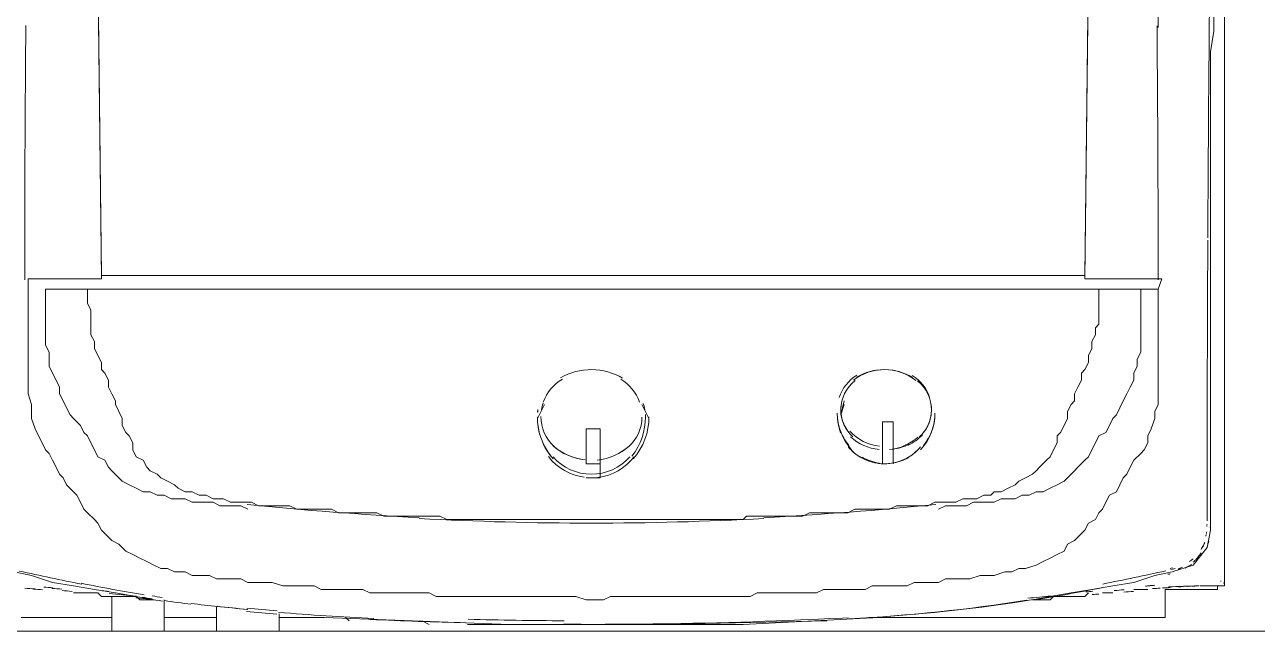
# Model space of a CAD drawing. Header units: metres. Extents: x 349703 to 349913, y 9282546 to 9282694.
# Drawn here: x 349720.435 to 349721.081, y 9282665.063 to 9282665.381 of the extents above; entities that cross this region are included whole.
import ezdxf

# ---------------------------------------------------------------- set-up
doc = ezdxf.new("R2010")
doc.units = ezdxf.units.M
doc.header["$LTSCALE"] = 0.25
doc.layers.add('ARQ-FONDO', color=253, linetype='CONTINUOUS', lineweight=9)

# ---------------------------------------------------------------- blocks, each defined once
blk = doc.blocks.new('LAVADORA')
at = {"layer": 'ARQ-FONDO', "linetype": 'Continuous', "lineweight": -2}
for p, q in [((3915.82869, 1596.86221), (3915.82869, 1596.81469)), ((3916.0005, 1596.85856), (3916.00598, 1596.85856)), ((3915.84149, 1596.8348), (3915.84149, 1596.83297)), ((3915.84149, 1596.83297), (3915.84149, 1596.83297)), ((3915.84149, 1596.83297), (3915.84149, 1596.83114)), ((3915.84149, 1596.83114), (3915.84149, 1596.82931)), ((3915.84149, 1596.82931), (3915.84149, 1596.82566)), ((3915.84149, 1596.82566), (3915.84149, 1596.822)), ((3915.84149, 1596.822), (3915.83966, 1596.82018)), ((3915.83966, 1596.82018), (3915.83966, 1596.81835)), ((3915.82869, 1596.81469), (3915.82138, 1596.81469)), ((3915.82138, 1596.81469), (3915.82138, 1596.81469)), ((3915.83966, 1596.81469), (3915.82138, 1596.81469)), ((3915.82138, 1596.81469), (3915.82138, 1596.81286)), ((3915.82138, 1596.81286), (3915.82138, 1596.80921)), ((3915.82138, 1596.80921), (3915.82138, 1596.80373)), ((3915.82138, 1596.80373), (3915.82138, 1596.79824)), ((3915.82138, 1596.79824), (3915.82138, 1596.79276)), ((3915.82138, 1596.79276), (3915.82138, 1596.7891)), ((3915.82138, 1596.7891), (3915.82138, 1596.78728)), ((3915.82138, 1596.78728), (3915.83783, 1596.78728)), ((3915.82869, 1596.78728), (3915.82869, 1596.75986)), ((3915.83418, 1596.75986), (3915.82138, 1596.75986)), ((3915.82138, 1596.75986), (3915.82138, 1596.75438)), ((3915.82138, 1596.75438), (3915.82138, 1596.72696)), ((3915.82138, 1596.73427), (3915.82138, 1596.75438)), ((3915.82138, 1596.72696), (3915.83052, 1596.72696)), ((3915.82869, 1596.72696), (3915.82869, 1596.71417)), ((3915.82687, 1596.69041), (3915.82869, 1596.69224)), ((3915.82504, 1596.64837), (3915.82687, 1596.65203)), ((3915.82504, 1596.60268), (3915.82504, 1596.60634)), ((3915.93287, 1596.59172), (3915.94018, 1596.58806)), ((3915.94018, 1596.58806), (3915.93287, 1596.59172)), ((3915.82504, 1596.56247), (3915.82504, 1596.56613)), ((3915.90911, 1596.56613), (3915.90911, 1596.55882)), ((3915.82504, 1596.55882), (3915.82504, 1596.56247)), ((3915.90911, 1596.55882), (3915.9018, 1596.55882)), ((3915.94018, 1596.53689), (3915.93287, 1596.53323)), ((3915.93287, 1596.53323), (3915.94018, 1596.53689)), ((3915.82687, 1596.44002), (3915.82504, 1596.52775)), ((3915.9347, 1596.43271), (3915.94201, 1596.43088)), ((3915.94018, 1596.43088), (3915.9347, 1596.43271)), ((3915.82869, 1596.40895), (3915.82869, 1596.41809)), ((3915.82869, 1596.41078), (3915.82869, 1596.31391)), ((3915.90911, 1596.41078), (3915.91642, 1596.41078)), ((3915.91642, 1596.40529), (3915.90911, 1596.40529)), ((3915.83966, 1596.32122), (3915.83966, 1596.31939)), ((3915.83966, 1596.31939), (3915.83966, 1596.31939)), ((3915.83966, 1596.31939), (3915.83966, 1596.31756)), ((3915.82869, 1596.31391), (3915.82869, 1596.26273)), ((3915.83966, 1596.31756), (3915.83966, 1596.31574)), ((3915.83966, 1596.31574), (3915.83966, 1596.31391)), ((3915.83966, 1596.31391), (3915.83966, 1596.31208)), ((3915.83966, 1596.31208), (3915.83966, 1596.31208)), ((3915.83966, 1596.31208), (3915.83966, 1596.31025)), ((3915.83966, 1596.31025), (3915.83966, 1596.30843)), ((3915.83966, 1596.30843), (3915.83966, 1596.3066)), ((3915.83966, 1596.3066), (3915.83966, 1596.30477)), ((3915.83966, 1596.30477), (3915.84149, 1596.30294)), ((3915.84149, 1596.29563), (3915.84149, 1596.2938)), ((3915.84149, 1596.2938), (3915.84149, 1596.29198)), ((3915.84149, 1596.29198), (3915.84149, 1596.29015)), ((3915.84149, 1596.29015), (3915.84149, 1596.29015)), ((3915.84332, 1596.27918), (3915.84332, 1596.27736)), ((3915.84332, 1596.27736), (3915.84332, 1596.27553)), ((3915.84332, 1596.27553), (3915.84332, 1596.2737)), ((3915.84332, 1596.2737), (3915.84332, 1596.27187)), ((3915.82869, 1596.26273), (3915.84332, 1596.26273)), ((3915.84332, 1596.26273), (3915.84332, 1596.2536)), ((3916.13757, 1596.26639), (3916.27099, 1596.26639)), ((3915.84332, 1596.25908), (3915.84332, 1596.23532)), ((3915.84332, 1596.24811), (3915.84332, 1596.24994)), ((3915.84514, 1596.24446), (3915.84514, 1596.23532)), ((3915.84514, 1596.24446), (3915.84514, 1596.23532)), ((3915.84332, 1596.23532), (3915.84514, 1596.23532)), ((3915.87987, 1596.23897), (3915.87987, 1596.23897)), ((3915.84514, 1596.23349), (3915.84514, 1596.23166)), ((3915.84514, 1596.23349), (3915.84514, 1596.23166)), ((3915.84514, 1596.23166), (3915.84514, 1596.23166)), ((3915.84514, 1596.23166), (3916.45376, 1596.23166)), ((3915.84697, 1596.23166), (3915.8488, 1596.23166)), ((3915.8488, 1596.23166), (3916.48117, 1596.23166))]:
    blk.add_line(p, q, dxfattribs=at)
for points in [[(3916.48849, 1596.23166), (3915.84514, 1596.23166), (3915.84514, 1596.23349), (3915.84514, 1596.23532), (3915.84332, 1596.23532), (3915.84332, 1596.2536), (3915.84332, 1596.26273), (3915.82869, 1596.26273), (3915.82869, 1596.4126), (3915.82504, 1596.48388), (3915.82504, 1596.55151), (3915.82504, 1596.60634), (3915.82869, 1596.7032), (3915.82869, 1596.71417), (3915.82869, 1596.72696), (3915.82504, 1596.72696), (3915.82138, 1596.72696), (3915.82138, 1596.75986), (3915.82687, 1596.75986), (3915.82869, 1596.75986), (3915.82869, 1596.78728), (3915.82138, 1596.78728), (3915.82138, 1596.81469), (3915.82869, 1596.81469), (3915.82869, 1596.86221)], [(3915.83966, 1596.31025), (3915.83966, 1596.31208), (3915.83966, 1596.31391), (3915.83966, 1596.31574), (3915.83966, 1596.31756), (3915.83966, 1596.31939), (3915.83966, 1596.32122), (3915.83783, 1596.32305), (3915.83783, 1596.32488), (3915.83783, 1596.3267), (3915.83783, 1596.32853), (3915.83783, 1596.33036), (3915.83783, 1596.33219), (3915.83966, 1596.32305), (3915.84149, 1596.31208), (3915.84332, 1596.30112), (3915.84514, 1596.29015), (3915.84697, 1596.27918), (3915.85063, 1596.26822), (3915.85245, 1596.25908), (3915.85611, 1596.24811), (3915.86525, 1596.2408), (3915.87439, 1596.23897), (3915.88535, 1596.23897), (3915.89632, 1596.23897), (3915.90728, 1596.23897), (3915.91825, 1596.23897), (3915.92922, 1596.23897), (3915.94018, 1596.23897), (3915.95115, 1596.23897), (3915.96211, 1596.23897), (3915.97308, 1596.23897), (3915.98405, 1596.23897), (3915.99501, 1596.23897), (3916.00598, 1596.23897), (3916.01694, 1596.23897), (3916.02791, 1596.23897), (3916.03888, 1596.23897), (3916.04984, 1596.23897), (3916.05898, 1596.23897), (3916.06995, 1596.23897), (3916.08091, 1596.23897), (3916.09188, 1596.23897), (3916.10285, 1596.23897), (3916.11381, 1596.23897), (3916.12478, 1596.23897), (3916.13574, 1596.23715), (3916.14671, 1596.23715)], [(3915.85245, 1596.86587), (3915.85063, 1596.85673), (3915.84697, 1596.84576), (3915.84514, 1596.8348), (3915.84332, 1596.82383), (3915.84149, 1596.81286), (3915.83966, 1596.8019), (3915.83783, 1596.79276), (3915.83783, 1596.79459), (3915.83783, 1596.79642), (3915.83783, 1596.79824), (3915.83783, 1596.80007), (3915.83966, 1596.8019), (3915.83966, 1596.80373), (3915.83966, 1596.80555), (3915.83966, 1596.80738), (3915.83966, 1596.80921), (3915.83966, 1596.81104), (3915.83966, 1596.81286), (3915.83966, 1596.81469), (3915.83966, 1596.81652), (3915.83966, 1596.81835), (3915.83966, 1596.82018), (3915.84149, 1596.822), (3915.84149, 1596.82566), (3915.84149, 1596.82931), (3915.84149, 1596.83114), (3915.84149, 1596.83297), (3915.84149, 1596.8348)], [(3915.83783, 1596.56247), (3915.83783, 1596.56613), (3915.83966, 1596.57161), (3915.83966, 1596.57527), (3915.83966, 1596.57892), (3915.83966, 1596.58441), (3915.83966, 1596.58806), (3915.83966, 1596.59172), (3915.83966, 1596.5972), (3915.83966, 1596.60085), (3915.83966, 1596.60451), (3915.83966, 1596.60999), (3915.83966, 1596.61365), (3915.83966, 1596.61913), (3915.83966, 1596.62279), (3915.83966, 1596.62644), (3915.83966, 1596.63192), (3915.83966, 1596.63558), (3915.83966, 1596.63924), (3915.83966, 1596.64472), (3915.84149, 1596.64837), (3915.84149, 1596.65203), (3915.84149, 1596.65751), (3915.84149, 1596.66117), (3915.84149, 1596.66482), (3915.84149, 1596.67031), (3915.84149, 1596.67396), (3915.84149, 1596.67944), (3915.84332, 1596.6831), (3915.84332, 1596.68676), (3915.84332, 1596.69224), (3915.84332, 1596.69589), (3915.84332, 1596.69955), (3915.84332, 1596.70503), (3915.84514, 1596.70869), (3915.84514, 1596.71234), (3915.84514, 1596.71783), (3915.84514, 1596.72148), (3915.84514, 1596.72514), (3915.84697, 1596.73062), (3915.84697, 1596.73427), (3915.84697, 1596.73793), (3915.84697, 1596.74341), (3915.8488, 1596.74707), (3915.8488, 1596.75072), (3915.8488, 1596.75621), (3915.8488, 1596.75986), (3915.85063, 1596.76352), (3915.85063, 1596.769), (3915.85063, 1596.77266), (3915.85245, 1596.77631), (3915.85245, 1596.78179), (3915.85428, 1596.78545), (3915.85428, 1596.7891), (3915.85611, 1596.79276), (3915.85794, 1596.79642), (3915.85976, 1596.80007), (3915.86159, 1596.80373), (3915.86342, 1596.80738), (3915.86708, 1596.81104), (3915.8689, 1596.81469), (3915.87073, 1596.81652), (3915.87439, 1596.82018), (3915.87804, 1596.822), (3915.87987, 1596.82383), (3915.88352, 1596.82749), (3915.88535, 1596.82931), (3915.88901, 1596.83114), (3915.89266, 1596.83297), (3915.89449, 1596.8348), (3915.89815, 1596.83845), (3915.9018, 1596.84028), (3915.90363, 1596.84211), (3915.90728, 1596.84394), (3915.91094, 1596.84576), (3915.91459, 1596.84759), (3915.91642, 1596.84942), (3915.92008, 1596.85125), (3915.92373, 1596.85307), (3915.92739, 1596.8549), (3915.93287, 1596.85673), (3915.93653, 1596.85673), (3915.94018, 1596.85673), (3915.94567, 1596.85856), (3915.94932, 1596.85856), (3915.95298, 1596.85856), (3915.95846, 1596.85856), (3915.96211, 1596.85856), (3915.96577, 1596.85856), (3915.97125, 1596.85856), (3915.97491, 1596.85856), (3915.97856, 1596.85856), (3915.98405, 1596.85856), (3915.9877, 1596.85856), (3915.99136, 1596.85856), (3915.99684, 1596.85856)], [(3916.0005, 1596.85856), (3915.99684, 1596.85856), (3915.99136, 1596.85856), (3915.9877, 1596.85856), (3915.98405, 1596.85856), (3915.97856, 1596.85856), (3915.97491, 1596.85856), (3915.97125, 1596.85856), (3915.96577, 1596.85856), (3915.96211, 1596.85856), (3915.95846, 1596.85856), (3915.95298, 1596.85856), (3915.94932, 1596.85856), (3915.94567, 1596.85856), (3915.94018, 1596.85673), (3915.93653, 1596.85673), (3915.93287, 1596.85673), (3915.92739, 1596.8549), (3915.92373, 1596.85307), (3915.92008, 1596.85125), (3915.91642, 1596.84942), (3915.91459, 1596.84759), (3915.91094, 1596.84576), (3915.90728, 1596.84394), (3915.90363, 1596.84211), (3915.9018, 1596.84028), (3915.89815, 1596.83845), (3915.89449, 1596.8348), (3915.89266, 1596.83297), (3915.88901, 1596.83114), (3915.88535, 1596.82931), (3915.88352, 1596.82749), (3915.87987, 1596.82383), (3915.87804, 1596.822), (3915.87439, 1596.82018), (3915.87073, 1596.81652), (3915.8689, 1596.81469), (3915.86708, 1596.81104), (3915.86342, 1596.80738), (3915.86159, 1596.80373), (3915.85976, 1596.80007), (3915.85794, 1596.79642), (3915.85611, 1596.79276), (3915.85428, 1596.7891), (3915.85428, 1596.78545), (3915.85245, 1596.78179), (3915.85245, 1596.77631), (3915.85063, 1596.77266), (3915.85063, 1596.769), (3915.85063, 1596.76352), (3915.8488, 1596.75986), (3915.8488, 1596.75621), (3915.8488, 1596.75072), (3915.8488, 1596.74707), (3915.84697, 1596.74341), (3915.84697, 1596.73793), (3915.84697, 1596.73427), (3915.84697, 1596.73062), (3915.84514, 1596.72514), (3915.84514, 1596.72148), (3915.84514, 1596.71783), (3915.84514, 1596.71234), (3915.84514, 1596.70869), (3915.84332, 1596.70503), (3915.84332, 1596.69955), (3915.84332, 1596.69589), (3915.84332, 1596.69224), (3915.84332, 1596.68676), (3915.84332, 1596.6831), (3915.84149, 1596.67944), (3915.84149, 1596.67396), (3915.84149, 1596.67031), (3915.84149, 1596.66482), (3915.84149, 1596.66117), (3915.84149, 1596.65751), (3915.84149, 1596.65203), (3915.84149, 1596.64837), (3915.83966, 1596.64472), (3915.83966, 1596.63924), (3915.83966, 1596.63558), (3915.83966, 1596.63192), (3915.83966, 1596.62644), (3915.83966, 1596.62279), (3915.83966, 1596.61913), (3915.83966, 1596.61365), (3915.83966, 1596.60999), (3915.83966, 1596.60451), (3915.83966, 1596.60085), (3915.83966, 1596.5972), (3915.83966, 1596.59172), (3915.83966, 1596.58806), (3915.83966, 1596.58441), (3915.83966, 1596.57892), (3915.83966, 1596.57527), (3915.83966, 1596.57161), (3915.83783, 1596.56613), (3915.83783, 1596.56247)], [(3916.0005, 1596.26639), (3916.00598, 1596.26456), (3916.00598, 1596.30477), (3916.00781, 1596.30477), (3916.00781, 1596.82018), (3916.00598, 1596.82018), (3916.00598, 1596.85856), (3916.0005, 1596.85856)], [(3916.33679, 1596.82383), (3916.17047, 1596.822), (3916.00598, 1596.82018), (3916.00598, 1596.822), (3916.00598, 1596.82383), (3916.00598, 1596.82566), (3916.00598, 1596.82749), (3916.00598, 1596.82931), (3916.00598, 1596.83114), (3916.00598, 1596.83297), (3916.00598, 1596.8348), (3916.00598, 1596.83662), (3916.00598, 1596.84028), (3916.00598, 1596.84211), (3916.00598, 1596.84394), (3916.00598, 1596.84759), (3916.00598, 1596.84942), (3916.00598, 1596.85125), (3916.00598, 1596.8549), (3916.00598, 1596.85673), (3916.00598, 1596.85856)], [(3916.0005, 1596.82749), (3916.0005, 1596.84942), (3915.99684, 1596.84942), (3915.99319, 1596.84942), (3915.98953, 1596.84942), (3915.98587, 1596.84942), (3915.98222, 1596.84942), (3915.97856, 1596.84942), (3915.97491, 1596.84942), (3915.97125, 1596.84942), (3915.9676, 1596.84759), (3915.96394, 1596.84759), (3915.96029, 1596.84759), (3915.95663, 1596.84576), (3915.95298, 1596.84394), (3915.94932, 1596.84211), (3915.94567, 1596.84211), (3915.94201, 1596.84028), (3915.93835, 1596.83845), (3915.9347, 1596.83662), (3915.93287, 1596.8348), (3915.92922, 1596.83114), (3915.92556, 1596.82931), (3915.92373, 1596.82749), (3915.92008, 1596.82566), (3915.91642, 1596.82383), (3915.91277, 1596.822), (3915.91094, 1596.81835), (3915.90728, 1596.81652), (3915.90546, 1596.81469), (3915.9018, 1596.81104), (3915.89997, 1596.80921), (3915.89815, 1596.80555), (3915.89632, 1596.8019), (3915.89449, 1596.79824), (3915.89449, 1596.79459), (3915.89266, 1596.79093), (3915.89266, 1596.78728), (3915.89084, 1596.78362), (3915.89084, 1596.77997), (3915.89084, 1596.77631), (3915.88901, 1596.77266), (3915.88901, 1596.769), (3915.88901, 1596.76535), (3915.88901, 1596.76169), (3915.88718, 1596.75803), (3915.88718, 1596.75438), (3915.88718, 1596.75072), (3915.88718, 1596.74707), (3915.88535, 1596.74341)], [(3915.88535, 1596.74341), (3915.88718, 1596.74707), (3915.88718, 1596.75072), (3915.88718, 1596.75438), (3915.88718, 1596.75803), (3915.88901, 1596.76169), (3915.88901, 1596.76535), (3915.88901, 1596.769), (3915.88901, 1596.77266), (3915.89084, 1596.77631), (3915.89084, 1596.77997), (3915.89084, 1596.78362), (3915.89266, 1596.78728), (3915.89266, 1596.79093), (3915.89449, 1596.79459), (3915.89449, 1596.79824), (3915.89632, 1596.8019), (3915.89815, 1596.80555), (3915.89997, 1596.80921), (3915.9018, 1596.81104), (3915.90546, 1596.81469), (3915.90728, 1596.81652), (3915.91094, 1596.81835), (3915.91277, 1596.822), (3915.91642, 1596.82383), (3915.92008, 1596.82566), (3915.92373, 1596.82749), (3915.92556, 1596.82931), (3915.92922, 1596.83114), (3915.93287, 1596.8348), (3915.9347, 1596.83662), (3915.93835, 1596.83845), (3915.94201, 1596.84028), (3915.94567, 1596.84211), (3915.94932, 1596.84211), (3915.95298, 1596.84394), (3915.95663, 1596.84576), (3915.96029, 1596.84759), (3915.96394, 1596.84759), (3915.9676, 1596.84759), (3915.97125, 1596.84942), (3915.97491, 1596.84942), (3915.97856, 1596.84942), (3915.98222, 1596.84942), (3915.98587, 1596.84942), (3915.98953, 1596.84942), (3915.99319, 1596.84942), (3915.99684, 1596.84942), (3916.0005, 1596.84942)], [(3916.0005, 1596.29746), (3916.0005, 1596.82749), (3915.99684, 1596.82749), (3915.99319, 1596.82749), (3915.98953, 1596.82566), (3915.98587, 1596.82566), (3915.98222, 1596.82566), (3915.98039, 1596.82566), (3915.97674, 1596.82566), (3915.97308, 1596.82383), (3915.96943, 1596.82383), (3915.96577, 1596.822), (3915.96211, 1596.82018), (3915.95846, 1596.82018), (3915.95663, 1596.81835), (3915.95298, 1596.81652), (3915.94932, 1596.81652), (3915.94567, 1596.81469), (3915.94201, 1596.81286), (3915.94018, 1596.81286), (3915.93653, 1596.81104), (3915.93287, 1596.80921), (3915.92922, 1596.80921), (3915.92556, 1596.80738), (3915.92373, 1596.80555), (3915.92008, 1596.80373), (3915.91642, 1596.80373), (3915.91277, 1596.8019), (3915.91094, 1596.79824), (3915.90728, 1596.79642), (3915.90546, 1596.79459), (3915.90363, 1596.79093), (3915.9018, 1596.7891), (3915.89997, 1596.78545), (3915.89815, 1596.78179), (3915.89632, 1596.77997), (3915.89449, 1596.77631), (3915.89449, 1596.77266), (3915.89266, 1596.769), (3915.89266, 1596.76535), (3915.89084, 1596.76169), (3915.89084, 1596.75986), (3915.89084, 1596.75621), (3915.88901, 1596.75255), (3915.88901, 1596.7489), (3915.88901, 1596.74524), (3915.88901, 1596.74159), (3915.88718, 1596.73793), (3915.88718, 1596.73427), (3915.88718, 1596.73062), (3915.88718, 1596.72696), (3915.88718, 1596.72331), (3915.88718, 1596.72148), (3915.88535, 1596.71783), (3915.88535, 1596.71417), (3915.88535, 1596.71051), (3915.88535, 1596.70686), (3915.88535, 1596.7032), (3915.88535, 1596.69955), (3915.88352, 1596.69589), (3915.88352, 1596.69224), (3915.88352, 1596.68858), (3915.88352, 1596.68493), (3915.88352, 1596.68127), (3915.88352, 1596.67762), (3915.88352, 1596.67579), (3915.8817, 1596.67213), (3915.8817, 1596.66848), (3915.8817, 1596.66482), (3915.8817, 1596.66117), (3915.8817, 1596.65751), (3915.8817, 1596.65386), (3915.8817, 1596.6502), (3915.8817, 1596.64655), (3915.8817, 1596.64289), (3915.87987, 1596.63924), (3915.87987, 1596.63558), (3915.87987, 1596.63192), (3915.87987, 1596.62827), (3915.87987, 1596.62644), (3915.87987, 1596.62279), (3915.87987, 1596.61913), (3915.87987, 1596.61548), (3915.87987, 1596.61182), (3915.87987, 1596.60817), (3915.87987, 1596.60451), (3915.87987, 1596.60085), (3915.87987, 1596.5972), (3915.87987, 1596.59354), (3915.87987, 1596.58989), (3915.87987, 1596.58623), (3915.87987, 1596.58258), (3915.87987, 1596.57892), (3915.87987, 1596.57709), (3915.87987, 1596.57344), (3915.87987, 1596.56978), (3915.87987, 1596.56613), (3915.87987, 1596.56247)], [(3915.87987, 1596.56247), (3915.87987, 1596.56613), (3915.87987, 1596.56978), (3915.87987, 1596.57344), (3915.87987, 1596.57709), (3915.87987, 1596.57892), (3915.87987, 1596.58258), (3915.87987, 1596.58623), (3915.87987, 1596.58989), (3915.87987, 1596.59354), (3915.87987, 1596.5972), (3915.87987, 1596.60085), (3915.87987, 1596.60451), (3915.87987, 1596.60817), (3915.87987, 1596.61182), (3915.87987, 1596.61548), (3915.87987, 1596.61913), (3915.87987, 1596.62279), (3915.87987, 1596.62644), (3915.87987, 1596.62827), (3915.87987, 1596.63192), (3915.87987, 1596.63558), (3915.87987, 1596.63924), (3915.8817, 1596.64289), (3915.8817, 1596.64655), (3915.8817, 1596.6502), (3915.8817, 1596.65386), (3915.8817, 1596.65751), (3915.8817, 1596.66117), (3915.8817, 1596.66482), (3915.8817, 1596.66848), (3915.8817, 1596.67213), (3915.88352, 1596.67579), (3915.88352, 1596.67762), (3915.88352, 1596.68127), (3915.88352, 1596.68493), (3915.88352, 1596.68858), (3915.88352, 1596.69224), (3915.88352, 1596.69589), (3915.88535, 1596.69955), (3915.88535, 1596.7032), (3915.88535, 1596.70686), (3915.88535, 1596.71051), (3915.88535, 1596.71417), (3915.88535, 1596.71783), (3915.88718, 1596.72148), (3915.88718, 1596.72331), (3915.88718, 1596.72696), (3915.88718, 1596.73062), (3915.88718, 1596.73427), (3915.88718, 1596.73793), (3915.88901, 1596.74159), (3915.88901, 1596.74524), (3915.88901, 1596.7489), (3915.88901, 1596.75255), (3915.89084, 1596.75621), (3915.89084, 1596.75986), (3915.89084, 1596.76169), (3915.89266, 1596.76535), (3915.89266, 1596.769), (3915.89449, 1596.77266), (3915.89449, 1596.77631), (3915.89632, 1596.77997), (3915.89815, 1596.78179), (3915.89997, 1596.78545), (3915.9018, 1596.7891), (3915.90363, 1596.79093), (3915.90546, 1596.79459), (3915.90728, 1596.79642), (3915.91094, 1596.79824), (3915.91277, 1596.8019), (3915.91642, 1596.80373), (3915.92008, 1596.80373), (3915.92373, 1596.80555), (3915.92556, 1596.80738), (3915.92922, 1596.80921), (3915.93287, 1596.80921), (3915.93653, 1596.81104), (3915.94018, 1596.81286), (3915.94201, 1596.81286), (3915.94567, 1596.81469), (3915.94932, 1596.81652), (3915.95298, 1596.81652), (3915.95663, 1596.81835), (3915.95846, 1596.82018), (3915.96211, 1596.82018), (3915.96577, 1596.822), (3915.96943, 1596.82383), (3915.97308, 1596.82383), (3915.97674, 1596.82566), (3915.98039, 1596.82566), (3915.98222, 1596.82566), (3915.98587, 1596.82566), (3915.98953, 1596.82566), (3915.99319, 1596.82749), (3915.99684, 1596.82749)], [(3916.00781, 1596.82018), (3916.17412, 1596.822), (3916.33862, 1596.82383)], [(3915.82138, 1596.81469), (3915.82138, 1596.81286), (3915.82138, 1596.80921), (3915.82138, 1596.80373), (3915.82138, 1596.79824), (3915.82138, 1596.79276), (3915.82138, 1596.7891), (3915.82138, 1596.78728), (3915.83783, 1596.78728)], [(3915.83418, 1596.75986), (3915.82138, 1596.75986), (3915.82138, 1596.75438), (3915.82138, 1596.72696), (3915.83052, 1596.72696)], [(3915.9018, 1596.56613), (3915.9018, 1596.5643), (3915.9018, 1596.56247), (3915.9018, 1596.56065), (3915.9018, 1596.55882), (3915.92739, 1596.55882), (3915.92739, 1596.56613)], [(3915.90911, 1596.55882), (3915.92739, 1596.55882), (3915.92739, 1596.56613), (3915.90911, 1596.56613)], [(3916.00598, 1596.26456), (3916.0005, 1596.26639), (3915.99684, 1596.26639), (3915.99136, 1596.26639), (3915.9877, 1596.26639), (3915.98405, 1596.26639), (3915.97856, 1596.26639), (3915.97491, 1596.26639), (3915.97125, 1596.26639), (3915.96577, 1596.26639), (3915.96211, 1596.26639), (3915.95846, 1596.26639), (3915.95298, 1596.26639), (3915.94932, 1596.26639), (3915.94567, 1596.26639), (3915.94018, 1596.26639), (3915.93653, 1596.26822), (3915.93287, 1596.26822), (3915.92739, 1596.27004), (3915.92373, 1596.27187), (3915.92008, 1596.27187), (3915.91642, 1596.2737), (3915.91459, 1596.27553), (3915.91094, 1596.27918), (3915.90728, 1596.28101), (3915.90363, 1596.28284), (3915.9018, 1596.28467), (3915.89815, 1596.28649), (3915.89449, 1596.28832), (3915.89266, 1596.29198), (3915.88901, 1596.2938), (3915.88535, 1596.29563), (3915.88352, 1596.29746), (3915.87987, 1596.29929), (3915.87804, 1596.30294), (3915.87439, 1596.30477), (3915.87073, 1596.30843), (3915.8689, 1596.31025), (3915.86708, 1596.31391), (3915.86342, 1596.31574), (3915.86159, 1596.31939), (3915.85976, 1596.32305), (3915.85794, 1596.3267), (3915.85611, 1596.33036), (3915.85428, 1596.33584), (3915.85428, 1596.3395), (3915.85245, 1596.34315), (3915.85245, 1596.34681), (3915.85063, 1596.35229), (3915.85063, 1596.35595), (3915.85063, 1596.3596), (3915.8488, 1596.36508), (3915.8488, 1596.36874), (3915.8488, 1596.37239), (3915.8488, 1596.37788), (3915.84697, 1596.38153), (3915.84697, 1596.38519), (3915.84697, 1596.39067), (3915.84697, 1596.39433), (3915.84514, 1596.39798), (3915.84514, 1596.40347), (3915.84514, 1596.40712), (3915.84514, 1596.41078), (3915.84514, 1596.41626), (3915.84332, 1596.41991), (3915.84332, 1596.42357), (3915.84332, 1596.42905), (3915.84332, 1596.43271), (3915.84332, 1596.43636), (3915.84332, 1596.44185), (3915.84149, 1596.4455), (3915.84149, 1596.45098), (3915.84149, 1596.45464), (3915.84149, 1596.4583), (3915.84149, 1596.46378), (3915.84149, 1596.46743), (3915.84149, 1596.47109), (3915.84149, 1596.47657), (3915.83966, 1596.48023), (3915.83966, 1596.48388), (3915.83966, 1596.48937), (3915.83966, 1596.49302), (3915.83966, 1596.49668), (3915.83966, 1596.50216), (3915.83966, 1596.50582), (3915.83966, 1596.5113), (3915.83966, 1596.51495), (3915.83966, 1596.51861), (3915.83966, 1596.52409), (3915.83966, 1596.52775), (3915.83966, 1596.5314), (3915.83966, 1596.53689), (3915.83966, 1596.54054), (3915.83966, 1596.5442), (3915.83966, 1596.54968), (3915.83966, 1596.55333), (3915.83783, 1596.55699), (3915.83783, 1596.56247)], [(3915.83783, 1596.56247), (3915.83783, 1596.55699), (3915.83966, 1596.55333), (3915.83966, 1596.54968), (3915.83966, 1596.5442), (3915.83966, 1596.54054), (3915.83966, 1596.53689), (3915.83966, 1596.5314), (3915.83966, 1596.52775), (3915.83966, 1596.52409), (3915.83966, 1596.51861), (3915.83966, 1596.51495), (3915.83966, 1596.5113), (3915.83966, 1596.50582), (3915.83966, 1596.50216), (3915.83966, 1596.49668), (3915.83966, 1596.49302), (3915.83966, 1596.48937), (3915.83966, 1596.48388), (3915.83966, 1596.48023), (3915.84149, 1596.47657), (3915.84149, 1596.47109), (3915.84149, 1596.46743), (3915.84149, 1596.46378), (3915.84149, 1596.4583), (3915.84149, 1596.45464), (3915.84149, 1596.45098), (3915.84149, 1596.4455), (3915.84332, 1596.44185), (3915.84332, 1596.43636), (3915.84332, 1596.43271), (3915.84332, 1596.42905), (3915.84332, 1596.42357), (3915.84332, 1596.41991), (3915.84514, 1596.41626), (3915.84514, 1596.41078), (3915.84514, 1596.40712), (3915.84514, 1596.40347), (3915.84514, 1596.39798), (3915.84697, 1596.39433), (3915.84697, 1596.39067), (3915.84697, 1596.38519), (3915.84697, 1596.38153), (3915.8488, 1596.37788), (3915.8488, 1596.37239), (3915.8488, 1596.36874), (3915.8488, 1596.36508), (3915.85063, 1596.3596), (3915.85063, 1596.35595), (3915.85063, 1596.35229), (3915.85245, 1596.34681), (3915.85245, 1596.34315), (3915.85428, 1596.3395), (3915.85428, 1596.33584), (3915.85611, 1596.33036), (3915.85794, 1596.3267), (3915.85976, 1596.32305), (3915.86159, 1596.31939), (3915.86342, 1596.31574), (3915.86708, 1596.31391), (3915.8689, 1596.31025), (3915.87073, 1596.30843), (3915.87439, 1596.30477), (3915.87804, 1596.30294), (3915.87987, 1596.29929), (3915.88352, 1596.29746), (3915.88535, 1596.29563), (3915.88901, 1596.2938), (3915.89266, 1596.29198), (3915.89449, 1596.28832), (3915.89815, 1596.28649), (3915.9018, 1596.28467), (3915.90363, 1596.28284), (3915.90728, 1596.28101), (3915.91094, 1596.27918), (3915.91459, 1596.27553), (3915.91642, 1596.2737), (3915.92008, 1596.27187), (3915.92373, 1596.27187), (3915.92739, 1596.27004), (3915.93287, 1596.26822), (3915.93653, 1596.26822), (3915.94018, 1596.26639), (3915.94567, 1596.26639), (3915.94932, 1596.26639), (3915.95298, 1596.26639), (3915.95846, 1596.26639), (3915.96211, 1596.26639), (3915.96577, 1596.26639), (3915.97125, 1596.26639), (3915.97491, 1596.26639), (3915.97856, 1596.26639), (3915.98405, 1596.26639), (3915.9877, 1596.26639), (3915.99136, 1596.26639), (3915.99684, 1596.26639), (3916.0005, 1596.26639), (3916.0005, 1596.27553), (3915.99684, 1596.27553), (3915.99319, 1596.27553), (3915.98953, 1596.27553), (3915.98587, 1596.27553), (3915.98222, 1596.27553), (3915.97856, 1596.27553), (3915.97491, 1596.27553), (3915.97125, 1596.27553), (3915.9676, 1596.27553), (3915.96394, 1596.27736), (3915.96029, 1596.27736), (3915.95663, 1596.27918), (3915.95298, 1596.27918), (3915.94932, 1596.28101), (3915.94567, 1596.28284), (3915.94201, 1596.28467), (3915.93835, 1596.28649), (3915.9347, 1596.28832), (3915.93287, 1596.29015), (3915.92922, 1596.29198), (3915.92556, 1596.2938), (3915.92373, 1596.29746), (3915.92008, 1596.29929), (3915.91642, 1596.30112), (3915.91277, 1596.30294), (3915.91094, 1596.30477), (3915.90728, 1596.30843), (3915.90546, 1596.31025), (3915.9018, 1596.31391), (3915.89997, 1596.31574), (3915.89815, 1596.31939), (3915.89632, 1596.32305), (3915.89449, 1596.3267), (3915.89449, 1596.33036), (3915.89266, 1596.33401), (3915.89266, 1596.33767), (3915.89084, 1596.34132), (3915.89084, 1596.34498), (3915.89084, 1596.34863), (3915.88901, 1596.35229), (3915.88901, 1596.35595), (3915.88901, 1596.3596), (3915.88901, 1596.36326), (3915.88718, 1596.36691), (3915.88718, 1596.37057), (3915.88718, 1596.37422), (3915.88718, 1596.37788), (3915.88535, 1596.38153)], [(3915.87987, 1596.56247), (3915.87987, 1596.55882), (3915.87987, 1596.55516), (3915.87987, 1596.55151), (3915.87987, 1596.54785), (3915.87987, 1596.5442), (3915.87987, 1596.54054), (3915.87987, 1596.53689), (3915.87987, 1596.53323), (3915.87987, 1596.52957), (3915.87987, 1596.52775), (3915.87987, 1596.52409), (3915.87987, 1596.52044), (3915.87987, 1596.51678), (3915.87987, 1596.51313), (3915.87987, 1596.50947), (3915.87987, 1596.50582), (3915.87987, 1596.50216), (3915.87987, 1596.4985), (3915.87987, 1596.49485), (3915.87987, 1596.49119), (3915.87987, 1596.48754), (3915.87987, 1596.48388), (3915.8817, 1596.48206), (3915.8817, 1596.4784), (3915.8817, 1596.47474), (3915.8817, 1596.47109), (3915.8817, 1596.46743), (3915.8817, 1596.46378), (3915.8817, 1596.46012), (3915.8817, 1596.45647), (3915.8817, 1596.45281), (3915.88352, 1596.44916), (3915.88352, 1596.4455), (3915.88352, 1596.44185), (3915.88352, 1596.43819), (3915.88352, 1596.43454), (3915.88352, 1596.43271), (3915.88352, 1596.42905), (3915.88535, 1596.4254), (3915.88535, 1596.42174), (3915.88535, 1596.41809), (3915.88535, 1596.41443), (3915.88535, 1596.41078), (3915.88535, 1596.40712), (3915.88718, 1596.40347), (3915.88718, 1596.39981), (3915.88718, 1596.39615), (3915.88718, 1596.3925), (3915.88718, 1596.39067), (3915.88718, 1596.38702), (3915.88901, 1596.38336), (3915.88901, 1596.37971), (3915.88901, 1596.37605), (3915.88901, 1596.37239), (3915.89084, 1596.36874), (3915.89084, 1596.36508), (3915.89084, 1596.36143), (3915.89266, 1596.35777), (3915.89266, 1596.35412), (3915.89449, 1596.35229), (3915.89449, 1596.34863), (3915.89632, 1596.34498), (3915.89815, 1596.34132), (3915.89997, 1596.3395), (3915.9018, 1596.33584), (3915.90363, 1596.33219), (3915.90546, 1596.33036), (3915.90728, 1596.32853), (3915.91094, 1596.32488), (3915.91277, 1596.32305), (3915.91642, 1596.32122), (3915.92008, 1596.31939), (3915.92373, 1596.31939), (3915.92556, 1596.31756), (3915.92922, 1596.31574), (3915.93287, 1596.31391), (3915.93653, 1596.31391), (3915.94018, 1596.31208), (3915.94201, 1596.31025), (3915.94567, 1596.31025), (3915.94932, 1596.30843), (3915.95298, 1596.3066), (3915.95663, 1596.3066), (3915.95846, 1596.30477), (3915.96211, 1596.30294), (3915.96577, 1596.30294), (3915.96943, 1596.30112), (3915.97308, 1596.30112), (3915.97674, 1596.29929), (3915.98039, 1596.29929), (3915.98222, 1596.29746), (3915.98587, 1596.29746), (3915.98953, 1596.29746), (3915.99319, 1596.29746), (3915.99684, 1596.29746)], [(3915.88535, 1596.38153), (3915.88718, 1596.37788), (3915.88718, 1596.37422), (3915.88718, 1596.37057), (3915.88718, 1596.36691), (3915.88901, 1596.36326), (3915.88901, 1596.3596), (3915.88901, 1596.35595), (3915.88901, 1596.35229), (3915.89084, 1596.34863), (3915.89084, 1596.34498), (3915.89084, 1596.34132), (3915.89266, 1596.33767), (3915.89266, 1596.33401), (3915.89449, 1596.33036), (3915.89449, 1596.3267), (3915.89632, 1596.32305), (3915.89815, 1596.31939), (3915.89997, 1596.31574), (3915.9018, 1596.31391), (3915.90546, 1596.31025), (3915.90728, 1596.30843), (3915.91094, 1596.30477), (3915.91277, 1596.30294), (3915.91642, 1596.30112), (3915.92008, 1596.29929), (3915.92373, 1596.29746), (3915.92556, 1596.2938), (3915.92922, 1596.29198), (3915.93287, 1596.29015), (3915.9347, 1596.28832), (3915.93835, 1596.28649), (3915.94201, 1596.28467), (3915.94567, 1596.28284), (3915.94932, 1596.28101), (3915.95298, 1596.27918), (3915.95663, 1596.27918), (3915.96029, 1596.27736), (3915.96394, 1596.27736), (3915.9676, 1596.27553), (3915.97125, 1596.27553), (3915.97491, 1596.27553), (3915.97856, 1596.27553), (3915.98222, 1596.27553), (3915.98587, 1596.27553), (3915.98953, 1596.27553), (3915.99319, 1596.27553), (3915.99684, 1596.27553), (3916.0005, 1596.27553), (3916.0005, 1596.29746), (3915.99684, 1596.29746), (3915.99319, 1596.29746), (3915.98953, 1596.29746), (3915.98587, 1596.29746), (3915.98222, 1596.29746), (3915.98039, 1596.29929), (3915.97674, 1596.29929), (3915.97308, 1596.30112), (3915.96943, 1596.30112), (3915.96577, 1596.30294), (3915.96211, 1596.30294), (3915.95846, 1596.30477), (3915.95663, 1596.3066), (3915.95298, 1596.3066), (3915.94932, 1596.30843), (3915.94567, 1596.31025), (3915.94201, 1596.31025), (3915.94018, 1596.31208), (3915.93653, 1596.31391), (3915.93287, 1596.31391), (3915.92922, 1596.31574), (3915.92556, 1596.31756), (3915.92373, 1596.31939), (3915.92008, 1596.31939), (3915.91642, 1596.32122), (3915.91277, 1596.32305), (3915.91094, 1596.32488), (3915.90728, 1596.32853), (3915.90546, 1596.33036), (3915.90363, 1596.33219), (3915.9018, 1596.33584), (3915.89997, 1596.3395), (3915.89815, 1596.34132), (3915.89632, 1596.34498), (3915.89449, 1596.34863), (3915.89449, 1596.35229), (3915.89266, 1596.35412), (3915.89266, 1596.35777), (3915.89084, 1596.36143), (3915.89084, 1596.36508), (3915.89084, 1596.36874), (3915.88901, 1596.37239), (3915.88901, 1596.37605), (3915.88901, 1596.37971), (3915.88901, 1596.38336), (3915.88718, 1596.38702), (3915.88718, 1596.39067), (3915.88718, 1596.3925), (3915.88718, 1596.39615), (3915.88718, 1596.39981), (3915.88718, 1596.40347), (3915.88535, 1596.40712), (3915.88535, 1596.41078), (3915.88535, 1596.41443), (3915.88535, 1596.41809), (3915.88535, 1596.42174), (3915.88535, 1596.4254), (3915.88352, 1596.42905), (3915.88352, 1596.43271), (3915.88352, 1596.43454), (3915.88352, 1596.43819), (3915.88352, 1596.44185), (3915.88352, 1596.4455), (3915.88352, 1596.44916), (3915.8817, 1596.45281), (3915.8817, 1596.45647), (3915.8817, 1596.46012), (3915.8817, 1596.46378), (3915.8817, 1596.46743), (3915.8817, 1596.47109), (3915.8817, 1596.47474), (3915.8817, 1596.4784), (3915.8817, 1596.48206), (3915.87987, 1596.48388), (3915.87987, 1596.48754), (3915.87987, 1596.49119), (3915.87987, 1596.49485), (3915.87987, 1596.4985), (3915.87987, 1596.50216), (3915.87987, 1596.50582), (3915.87987, 1596.50947), (3915.87987, 1596.51313), (3915.87987, 1596.51678), (3915.87987, 1596.52044), (3915.87987, 1596.52409), (3915.87987, 1596.52775), (3915.87987, 1596.52957), (3915.87987, 1596.53323), (3915.87987, 1596.53689), (3915.87987, 1596.54054), (3915.87987, 1596.5442), (3915.87987, 1596.54785), (3915.87987, 1596.55151), (3915.87987, 1596.55516), (3915.87987, 1596.55882), (3915.87987, 1596.56247)], [(3915.90911, 1596.40529), (3915.93104, 1596.40529), (3915.93104, 1596.41078)], [(3915.91642, 1596.41078), (3915.93104, 1596.41078), (3915.93104, 1596.40529), (3915.91642, 1596.40529)], [(3915.84149, 1596.30294), (3915.83966, 1596.30477), (3915.83966, 1596.3066), (3915.83966, 1596.30843), (3915.83966, 1596.31025)], [(3916.33679, 1596.30112), (3916.17047, 1596.30294), (3916.00598, 1596.30477), (3916.00598, 1596.30294), (3916.00598, 1596.30112), (3916.00598, 1596.29929), (3916.00598, 1596.29746), (3916.00598, 1596.29563), (3916.00598, 1596.2938), (3916.00598, 1596.29198), (3916.00598, 1596.29015), (3916.00598, 1596.28832), (3916.00598, 1596.28467), (3916.00598, 1596.28284), (3916.00598, 1596.27918), (3916.00598, 1596.27736), (3916.00598, 1596.27553), (3916.00598, 1596.27187), (3916.00598, 1596.27004), (3916.00598, 1596.26822), (3916.00598, 1596.26639), (3916.00598, 1596.26456)], [(3916.00781, 1596.30477), (3916.17412, 1596.30294), (3916.33862, 1596.30112)], [(3915.84149, 1596.29015), (3915.84149, 1596.29198), (3915.84149, 1596.2938), (3915.84149, 1596.29563)], [(3915.84332, 1596.27187), (3915.84332, 1596.2737), (3915.84332, 1596.27553), (3915.84332, 1596.27736), (3915.84332, 1596.27918)], [(3915.84332, 1596.25542), (3915.84332, 1596.25725), (3915.84332, 1596.25908)], [(3915.84332, 1596.24994), (3915.84332, 1596.25177), (3915.84332, 1596.2536)], [(3915.84697, 1596.23166), (3915.8488, 1596.23166), (3916.48117, 1596.23166)]]:
    blk.add_lwpolyline(points, dxfattribs=at)
for points in [[(3915.82504, 1596.60634), (3915.82504, 1596.5314), (3915.82504, 1596.62827)], [(3915.82504, 1596.5314), (3915.82504, 1596.62827), (3915.82504, 1596.48388)], [(3915.82504, 1596.55151), (3915.82504, 1596.60634), (3915.82504, 1596.5314)]]:
    blk.add_lwpolyline(points, close=True, dxfattribs=at)
for points in [[(3915.85294, 1596.86319), (3915.85055, 1596.85229), (3915.84825, 1596.84138), (3915.84604, 1596.83045)], [(3915.84317, 1596.85108), (3915.84328, 1596.85264), (3915.84338, 1596.85421), (3915.84348, 1596.85577)], [(3915.84317, 1596.85108), (3915.84328, 1596.85264), (3915.84338, 1596.85421), (3915.84348, 1596.85577)], [(3915.84362, 1596.85499), (3915.84374, 1596.85676), (3915.84384, 1596.85853), (3915.84394, 1596.8603)], [(3915.84362, 1596.85499), (3915.84374, 1596.85676), (3915.84384, 1596.85853), (3915.84394, 1596.8603)], [(3916.13858, 1596.85977), (3916.09421, 1596.86015), (3916.04984, 1596.86035), (3916.00546, 1596.86038)], [(3916.13858, 1596.85977), (3916.09421, 1596.86015), (3916.04984, 1596.86035), (3916.00546, 1596.86038)], [(3915.8442, 1596.8457), (3915.84432, 1596.84727), (3915.84443, 1596.84883), (3915.84454, 1596.85039)], [(3915.8442, 1596.8457), (3915.84432, 1596.84727), (3915.84443, 1596.84883), (3915.84454, 1596.85039)], [(3915.84349, 1596.84083), (3915.84362, 1596.84258), (3915.84375, 1596.84432), (3915.84388, 1596.84606)], [(3915.84349, 1596.84083), (3915.84362, 1596.84258), (3915.84375, 1596.84432), (3915.84388, 1596.84606)], [(3915.8423, 1596.83556), (3915.84244, 1596.83729), (3915.84258, 1596.83901), (3915.84271, 1596.84074)], [(3915.8423, 1596.83556), (3915.84244, 1596.83729), (3915.84258, 1596.83901), (3915.84271, 1596.84074)], [(3915.84653, 1596.83068), (3915.84431, 1596.81972), (3915.84229, 1596.80872), (3915.84048, 1596.79769)], [(3915.84229, 1596.81635), (3915.8424, 1596.8175), (3915.84251, 1596.81865), (3915.84262, 1596.81981)], [(3915.84112, 1596.81617), (3915.84069, 1596.81139), (3915.84026, 1596.80662), (3915.83984, 1596.80184)], [(3915.8372, 1596.78824), (3915.83798, 1596.79285), (3915.83858, 1596.79748), (3915.83899, 1596.80214)], [(3915.83923, 1596.79876), (3915.83894, 1596.79702), (3915.83866, 1596.79528), (3915.83839, 1596.79354)], [(3915.83993, 1596.79351), (3915.83966, 1596.79177), (3915.83939, 1596.79003), (3915.83913, 1596.78829)], [(3915.83748, 1596.78707), (3915.83679, 1596.78247), (3915.83614, 1596.77785), (3915.83553, 1596.77323)], [(3915.83748, 1596.78707), (3915.83679, 1596.78247), (3915.83614, 1596.77785), (3915.83553, 1596.77323)], [(3915.836, 1596.77311), (3915.83539, 1596.76849), (3915.83482, 1596.76387), (3915.83429, 1596.75925)], [(3915.836, 1596.77311), (3915.83539, 1596.76849), (3915.83482, 1596.76387), (3915.83429, 1596.75925)], [(3915.8345, 1596.75936), (3915.83389, 1596.75406), (3915.83332, 1596.74874), (3915.83281, 1596.74342)], [(3915.83452, 1596.7597), (3915.8339, 1596.7544), (3915.83334, 1596.74909), (3915.83283, 1596.74378)], [(3915.83172, 1596.74416), (3915.83121, 1596.73884), (3915.83073, 1596.73351), (3915.8303, 1596.72819)], [(3915.83354, 1596.74398), (3915.83303, 1596.73867), (3915.83255, 1596.73336), (3915.83212, 1596.72804)], [(3915.88779, 1596.74382), (3915.88481, 1596.71383), (3915.88252, 1596.68379), (3915.8809, 1596.6537)], [(3915.88779, 1596.74382), (3915.88481, 1596.71383), (3915.88252, 1596.68379), (3915.8809, 1596.6537)], [(3915.83131, 1596.72739), (3915.82995, 1596.71077), (3915.82891, 1596.69413), (3915.82817, 1596.67748)], [(3915.83131, 1596.72739), (3915.82995, 1596.71077), (3915.82891, 1596.69413), (3915.82817, 1596.67748)], [(3915.82759, 1596.67914), (3915.82686, 1596.66246), (3915.82628, 1596.64577), (3915.82586, 1596.62908)], [(3915.82759, 1596.67914), (3915.82686, 1596.66246), (3915.82628, 1596.64577), (3915.82586, 1596.62908)], [(3915.88046, 1596.6537), (3915.87885, 1596.62363), (3915.87804, 1596.59351), (3915.87804, 1596.56339)], [(3915.88046, 1596.6537), (3915.87885, 1596.62363), (3915.87804, 1596.59351), (3915.87804, 1596.56339)], [(3915.82767, 1596.62793), (3915.82726, 1596.6112), (3915.827, 1596.59447), (3915.82691, 1596.57773)], [(3915.82767, 1596.62793), (3915.82726, 1596.6112), (3915.827, 1596.59447), (3915.82691, 1596.57773)], [(3915.93379, 1596.59172), (3915.92567, 1596.59172), (3915.91782, 1596.5888), (3915.91168, 1596.58349)], [(3915.93379, 1596.59172), (3915.92635, 1596.59172), (3915.91911, 1596.58926), (3915.9132, 1596.58473)], [(3915.93747, 1596.59139), (3915.93631, 1596.5916), (3915.93513, 1596.59171), (3915.93395, 1596.59172)], [(3915.93741, 1596.5914), (3915.93627, 1596.5916), (3915.93511, 1596.59171), (3915.93395, 1596.59172)], [(3915.91288, 1596.58586), (3915.90694, 1596.5813), (3915.90304, 1596.57457), (3915.90205, 1596.56714)], [(3915.93395, 1596.58989), (3915.92793, 1596.58994), (3915.92217, 1596.5874), (3915.91815, 1596.58291)], [(3915.93395, 1596.58989), (3915.92795, 1596.58994), (3915.92221, 1596.58741), (3915.91819, 1596.58296)], [(3915.94068, 1596.58873), (3915.93961, 1596.5891), (3915.93852, 1596.58938), (3915.93741, 1596.58957)], [(3915.94078, 1596.58869), (3915.9397, 1596.58907), (3915.93859, 1596.58936), (3915.93747, 1596.58956)], [(3915.95351, 1596.57857), (3915.95078, 1596.58324), (3915.94649, 1596.58679), (3915.94139, 1596.58859)], [(3915.95351, 1596.57857), (3915.95078, 1596.58324), (3915.94649, 1596.58679), (3915.94139, 1596.58859)], [(3915.82508, 1596.5781), (3915.82499, 1596.56144), (3915.82505, 1596.54479), (3915.82527, 1596.52813)], [(3915.82508, 1596.5781), (3915.82499, 1596.56144), (3915.82505, 1596.54479), (3915.82527, 1596.52813)], [(3915.9128, 1596.58344), (3915.90698, 1596.57841), (3915.90363, 1596.57109), (3915.90363, 1596.56339)], [(3915.91866, 1596.58354), (3915.91443, 1596.57883), (3915.91179, 1596.57291), (3915.91111, 1596.56662)], [(3915.91871, 1596.5836), (3915.91449, 1596.57891), (3915.91183, 1596.57302), (3915.91113, 1596.56675)], [(3915.95846, 1596.56319), (3915.95849, 1596.56893), (3915.95698, 1596.57457), (3915.95409, 1596.57953)], [(3915.95846, 1596.56319), (3915.95849, 1596.56893), (3915.95698, 1596.57457), (3915.95409, 1596.57953)], [(3915.87804, 1596.56339), (3915.87804, 1596.53327), (3915.87885, 1596.50315), (3915.88046, 1596.47307)], [(3915.87804, 1596.56339), (3915.87804, 1596.53327), (3915.87885, 1596.50315), (3915.88046, 1596.47307)], [(3915.90201, 1596.55996), (3915.90292, 1596.55246), (3915.9068, 1596.54564), (3915.91276, 1596.54101)], [(3915.90363, 1596.56339), (3915.90363, 1596.55569), (3915.90697, 1596.54838), (3915.9128, 1596.54334)], [(3915.91109, 1596.56033), (3915.91173, 1596.55408), (3915.9143, 1596.54819), (3915.91845, 1596.54347)], [(3915.9111, 1596.56032), (3915.91174, 1596.55407), (3915.91431, 1596.54818), (3915.91846, 1596.54346)], [(3915.95397, 1596.54705), (3915.95687, 1596.55193), (3915.95842, 1596.55751), (3915.95846, 1596.56319)], [(3915.95397, 1596.54705), (3915.95687, 1596.55193), (3915.95842, 1596.55751), (3915.95846, 1596.56319)], [(3915.94138, 1596.53818), (3915.94643, 1596.53996), (3915.95069, 1596.54346), (3915.95342, 1596.54806)], [(3915.94138, 1596.53818), (3915.94643, 1596.53996), (3915.95069, 1596.54346), (3915.95342, 1596.54806)], [(3915.91167, 1596.54147), (3915.91781, 1596.53616), (3915.92566, 1596.53323), (3915.93378, 1596.53323)], [(3915.91306, 1596.54216), (3915.91899, 1596.53756), (3915.92628, 1596.53506), (3915.93378, 1596.53506)], [(3915.918, 1596.54402), (3915.92196, 1596.53953), (3915.92763, 1596.53693), (3915.93362, 1596.53689)], [(3915.91801, 1596.54402), (3915.92196, 1596.53953), (3915.92764, 1596.53693), (3915.93362, 1596.53689)], [(3915.93362, 1596.53506), (3915.93485, 1596.53505), (3915.93608, 1596.53515), (3915.9373, 1596.53535)], [(3915.93362, 1596.53506), (3915.93483, 1596.53505), (3915.93604, 1596.53514), (3915.93724, 1596.53534)], [(3915.93724, 1596.53534), (3915.9384, 1596.53554), (3915.93955, 1596.53583), (3915.94066, 1596.53621)], [(3915.9373, 1596.53535), (3915.93848, 1596.53555), (3915.93964, 1596.53585), (3915.94077, 1596.53625)], [(3915.82528, 1596.52906), (3915.82573, 1596.49559), (3915.82679, 1596.46214), (3915.82848, 1596.42871)], [(3915.82528, 1596.52906), (3915.82573, 1596.49559), (3915.82679, 1596.46214), (3915.82848, 1596.42871)], [(3915.8809, 1596.47307), (3915.88252, 1596.44299), (3915.88481, 1596.41294), (3915.88779, 1596.38296)], [(3915.8809, 1596.47307), (3915.88252, 1596.44299), (3915.88481, 1596.41294), (3915.88779, 1596.38296)], [(3915.91812, 1596.42892), (3915.91564, 1596.42689), (3915.91359, 1596.42439), (3915.91207, 1596.42157)], [(3915.93564, 1596.43454), (3915.92853, 1596.43454), (3915.92168, 1596.43187), (3915.91644, 1596.42706)], [(3915.92713, 1596.43314), (3915.92409, 1596.43212), (3915.92126, 1596.43054), (3915.91878, 1596.42851)], [(3915.93759, 1596.43271), (3915.93208, 1596.43275), (3915.92682, 1596.43043), (3915.92315, 1596.42632)], [(3915.9408, 1596.43241), (3915.93488, 1596.43346), (3915.92881, 1596.43168), (3915.9244, 1596.42759)], [(3915.93492, 1596.43453), (3915.93167, 1596.43446), (3915.92846, 1596.43389), (3915.92538, 1596.43285)], [(3915.95266, 1596.42521), (3915.94906, 1596.42989), (3915.9435, 1596.43266), (3915.93759, 1596.43271)], [(3915.95548, 1596.42431), (3915.95286, 1596.42869), (3915.94873, 1596.43197), (3915.94386, 1596.43353)], [(3915.82797, 1596.42828), (3915.82954, 1596.39709), (3915.83279, 1596.36602), (3915.8377, 1596.33518)], [(3915.82799, 1596.42736), (3915.82967, 1596.39402), (3915.83323, 1596.36079), (3915.83865, 1596.32785)], [(3915.91709, 1596.42803), (3915.91201, 1596.42336), (3915.90912, 1596.41678), (3915.90911, 1596.40988)], [(3915.92318, 1596.42754), (3915.91948, 1596.42341), (3915.91717, 1596.41821), (3915.91657, 1596.41269)], [(3915.92615, 1596.42796), (3915.92179, 1596.42391), (3915.91903, 1596.41842), (3915.91839, 1596.4125)], [(3915.95846, 1596.40971), (3915.95849, 1596.4156), (3915.95656, 1596.42134), (3915.95297, 1596.42601)], [(3915.95846, 1596.4097), (3915.95849, 1596.41488), (3915.9571, 1596.41996), (3915.95444, 1596.42441)], [(3915.91251, 1596.42148), (3915.91101, 1596.41871), (3915.90999, 1596.41571), (3915.90948, 1596.4126)], [(3915.90931, 1596.41298), (3915.90918, 1596.41199), (3915.90912, 1596.411), (3915.90911, 1596.41)], [(3915.90911, 1596.41), (3915.90911, 1596.409), (3915.90916, 1596.40801), (3915.90928, 1596.40702)], [(3915.90911, 1596.40988), (3915.90911, 1596.40299), (3915.91199, 1596.3964), (3915.91706, 1596.39173)], [(3915.95276, 1596.39344), (3915.95642, 1596.39808), (3915.95842, 1596.4038), (3915.95846, 1596.40971)], [(3915.95433, 1596.39513), (3915.957, 1596.39952), (3915.95843, 1596.40456), (3915.95846, 1596.4097)], [(3915.90937, 1596.40615), (3915.90981, 1596.40303), (3915.91081, 1596.40001), (3915.91231, 1596.39724)], [(3915.91656, 1596.40713), (3915.91713, 1596.40167), (3915.91938, 1596.39652), (3915.923, 1596.39239)], [(3915.91671, 1596.40572), (3915.91713, 1596.40268), (3915.91801, 1596.39972), (3915.91933, 1596.39694)], [(3915.91209, 1596.39811), (3915.9136, 1596.39533), (3915.91562, 1596.39287), (3915.91805, 1596.39086)], [(3915.9188, 1596.39746), (3915.92015, 1596.39463), (3915.92202, 1596.39207), (3915.92432, 1596.38994)], [(3915.91641, 1596.39087), (3915.92163, 1596.38605), (3915.92848, 1596.38337), (3915.93559, 1596.38336)], [(3915.92301, 1596.39173), (3915.92662, 1596.38761), (3915.93181, 1596.38523), (3915.93729, 1596.38519)], [(3915.92439, 1596.39031), (3915.92662, 1596.38824), (3915.92931, 1596.38673), (3915.93224, 1596.38591)], [(3915.93729, 1596.38519), (3915.94321, 1596.38514), (3915.94883, 1596.38784), (3915.9525, 1596.39249)], [(3915.9438, 1596.38617), (3915.94864, 1596.38771), (3915.95276, 1596.39094), (3915.95539, 1596.39528)], [(3915.91871, 1596.38945), (3915.92114, 1596.38744), (3915.92391, 1596.38588), (3915.92689, 1596.38484)], [(3915.92629, 1596.38494), (3915.92931, 1596.38389), (3915.93249, 1596.38335), (3915.93569, 1596.38336)], [(3915.93224, 1596.38591), (3915.93507, 1596.38511), (3915.93804, 1596.38497), (3915.94093, 1596.38551)], [(3915.8387, 1596.33471), (3915.83908, 1596.33063), (3915.83949, 1596.32655), (3915.83992, 1596.32247)], [(3915.83823, 1596.32891), (3915.84007, 1596.31779), (3915.84209, 1596.3067), (3915.84429, 1596.29565)], [(3915.84092, 1596.29744), (3915.84082, 1596.29864), (3915.84072, 1596.29983), (3915.84062, 1596.30103)], [(3915.84092, 1596.29744), (3915.84082, 1596.29864), (3915.84072, 1596.29983), (3915.84062, 1596.30103)], [(3915.84238, 1596.30062), (3915.84228, 1596.30182), (3915.84217, 1596.30303), (3915.84207, 1596.30423)], [(3915.84238, 1596.30062), (3915.84228, 1596.30182), (3915.84217, 1596.30303), (3915.84207, 1596.30423)], [(3915.84615, 1596.29545), (3915.84835, 1596.28441), (3915.85066, 1596.2734), (3915.85306, 1596.26241)], [(3915.84313, 1596.28423), (3915.843, 1596.28597), (3915.84287, 1596.28771), (3915.84273, 1596.28945)], [(3915.84313, 1596.28423), (3915.843, 1596.28597), (3915.84287, 1596.28771), (3915.84273, 1596.28945)], [(3915.8423, 1596.27933), (3915.84218, 1596.28104), (3915.84205, 1596.28275), (3915.84192, 1596.28446)], [(3915.8423, 1596.27933), (3915.84218, 1596.28104), (3915.84205, 1596.28275), (3915.84192, 1596.28446)], [(3915.84395, 1596.26536), (3915.84388, 1596.26669), (3915.84381, 1596.26803), (3915.84373, 1596.26936)], [(3915.84395, 1596.26536), (3915.84388, 1596.26669), (3915.84381, 1596.26803), (3915.84373, 1596.26936)], [(3915.84522, 1596.27075), (3915.84517, 1596.27154), (3915.84512, 1596.27232), (3915.84507, 1596.2731)], [(3915.84522, 1596.27075), (3915.84517, 1596.27154), (3915.84512, 1596.27232), (3915.84507, 1596.2731)], [(3915.84548, 1596.2682), (3915.84543, 1596.26898), (3915.84539, 1596.26977), (3915.84534, 1596.27055)], [(3915.84548, 1596.2682), (3915.84543, 1596.26898), (3915.84539, 1596.26977), (3915.84534, 1596.27055)], [(3915.84429, 1596.26008), (3915.84423, 1596.2614), (3915.84416, 1596.26272), (3915.84409, 1596.26405)], [(3915.84429, 1596.26008), (3915.84423, 1596.2614), (3915.84416, 1596.26272), (3915.84409, 1596.26405)], [(3915.84514, 1596.24537), (3915.84514, 1596.25059), (3915.84497, 1596.25581), (3915.84463, 1596.26102)], [(3915.85127, 1596.26131), (3915.85134, 1596.261), (3915.85141, 1596.26069), (3915.85148, 1596.26038)], [(3915.85129, 1596.26101), (3915.85136, 1596.2607), (3915.85143, 1596.26038), (3915.8515, 1596.26007)], [(3916.00546, 1596.26639), (3916.04983, 1596.26642), (3916.0942, 1596.26663), (3916.13856, 1596.26701)], [(3916.00546, 1596.26639), (3916.04983, 1596.26642), (3916.0942, 1596.26663), (3916.13856, 1596.26701)], [(3915.84471, 1596.25461), (3915.84469, 1596.255), (3915.84468, 1596.25539), (3915.84466, 1596.25578)], [(3915.84479, 1596.25332), (3915.84478, 1596.2537), (3915.84476, 1596.25409), (3915.84475, 1596.25448)], [(3915.85384, 1596.25968), (3915.85394, 1596.25928), (3915.85405, 1596.25887), (3915.85416, 1596.25847)], [(3915.85389, 1596.2586), (3915.854, 1596.2582), (3915.85412, 1596.25781), (3915.85424, 1596.25741)], [(3915.85391, 1596.25594), (3915.85403, 1596.25554), (3915.85416, 1596.25515), (3915.8543, 1596.25476)], [(3915.85409, 1596.25598), (3915.85437, 1596.25519), (3915.85469, 1596.25441), (3915.85504, 1596.25364)], [(3915.85431, 1596.26017), (3915.8544, 1596.25977), (3915.8545, 1596.25937), (3915.8546, 1596.25897)], [(3915.84496, 1596.25003), (3915.84495, 1596.25031), (3915.84495, 1596.25058), (3915.84494, 1596.25086)], [(3915.84505, 1596.24933), (3915.84505, 1596.24955), (3915.84504, 1596.24978), (3915.84503, 1596.25)], [(3915.84509, 1596.24742), (3915.84508, 1596.24786), (3915.84507, 1596.24831), (3915.84506, 1596.24876)], [(3915.85454, 1596.25228), (3915.85489, 1596.25153), (3915.85527, 1596.25079), (3915.8557, 1596.25008)], [(3915.8557, 1596.25008), (3915.85592, 1596.24972), (3915.85615, 1596.24936), (3915.85639, 1596.249)], [(3915.85759, 1596.24805), (3915.85787, 1596.24773), (3915.85815, 1596.24742), (3915.85845, 1596.24712)], [(3915.8579, 1596.25003), (3915.85813, 1596.24969), (3915.85838, 1596.24935), (3915.85863, 1596.24902)], [(3915.85863, 1596.24902), (3915.85888, 1596.24869), (3915.85914, 1596.24837), (3915.85942, 1596.24805)], [(3915.84513, 1596.24578), (3915.84512, 1596.24623), (3915.84512, 1596.24668), (3915.84511, 1596.24714)], [(3915.84514, 1596.24493), (3915.84514, 1596.24505), (3915.84513, 1596.24517), (3915.84513, 1596.24529)], [(3915.84514, 1596.24595), (3915.84514, 1596.24607), (3915.84514, 1596.24618), (3915.84514, 1596.2463)], [(3915.85845, 1596.24712), (3915.85875, 1596.24682), (3915.85906, 1596.24652), (3915.85937, 1596.24623)], [(3915.85937, 1596.24623), (3915.85969, 1596.24595), (3915.86001, 1596.24567), (3915.86035, 1596.2454)], [(3915.86035, 1596.2454), (3915.86068, 1596.24514), (3915.86102, 1596.24488), (3915.86136, 1596.24464)], [(3915.86136, 1596.24464), (3915.86171, 1596.2444), (3915.86205, 1596.24417), (3915.86241, 1596.24395)], [(3915.86424, 1596.24395), (3915.86459, 1596.24373), (3915.86495, 1596.24352), (3915.86531, 1596.24333)], [(3915.86531, 1596.24333), (3915.86566, 1596.24314), (3915.86602, 1596.24296), (3915.86638, 1596.24279)], [(3915.86561, 1596.24296), (3915.866, 1596.24278), (3915.86639, 1596.24261), (3915.86678, 1596.24245)], [(3915.86678, 1596.24245), (3915.86716, 1596.2423), (3915.86754, 1596.24216), (3915.86793, 1596.24202)], [(3915.87113, 1596.24149), (3915.87152, 1596.2414), (3915.87192, 1596.24132), (3915.87232, 1596.24124)], [(3915.84514, 1596.23623), (3915.84514, 1596.23594), (3915.84516, 1596.23565), (3915.84518, 1596.23537)], [(3915.84514, 1596.23623), (3915.84514, 1596.2361), (3915.84515, 1596.23597), (3915.84515, 1596.23583)], [(3915.84515, 1596.2361), (3915.84515, 1596.23596), (3915.84516, 1596.23581), (3915.84518, 1596.23567)], [(3915.84518, 1596.23567), (3915.84522, 1596.23529), (3915.84532, 1596.23492), (3915.84546, 1596.23457)], [(3915.84518, 1596.23567), (3915.84522, 1596.23529), (3915.84532, 1596.23492), (3915.84546, 1596.23457)], [(3915.86734, 1596.24029), (3915.86774, 1596.24016), (3915.86815, 1596.24003), (3915.86856, 1596.23991)], [(3915.86806, 1596.23998), (3915.86847, 1596.23987), (3915.86888, 1596.23976), (3915.8693, 1596.23966)], [(3915.87166, 1596.2413), (3915.87206, 1596.24123), (3915.87247, 1596.24116), (3915.87288, 1596.2411)], [(3915.87262, 1596.24112), (3915.87302, 1596.24106), (3915.87343, 1596.24101), (3915.87383, 1596.24097)], [(3915.87308, 1596.24101), (3915.87349, 1596.24097), (3915.8739, 1596.24093), (3915.87432, 1596.2409)], [(3915.87576, 1596.23909), (3915.87617, 1596.23906), (3915.87659, 1596.23903), (3915.87701, 1596.23902)], [(3915.8763, 1596.24086), (3915.87671, 1596.24084), (3915.87712, 1596.24083), (3915.87753, 1596.24082)], [(3915.87711, 1596.24082), (3915.87752, 1596.24081), (3915.87793, 1596.24081), (3915.87835, 1596.2408)], [(3915.87932, 1596.24081), (3915.87974, 1596.2408), (3915.88016, 1596.2408), (3915.88058, 1596.2408)], [(3916.02631, 1596.24038), (3915.97732, 1596.24064), (3915.92833, 1596.24077), (3915.87933, 1596.2408)], [(3916.17205, 1596.2393), (3916.12382, 1596.23979), (3916.0756, 1596.24016), (3916.02737, 1596.24041)], [(3915.84645, 1596.23207), (3915.84684, 1596.23183), (3915.84727, 1596.23169), (3915.84772, 1596.23167)], [(3915.84645, 1596.23207), (3915.84684, 1596.23183), (3915.84727, 1596.23169), (3915.84772, 1596.23167)], [(3915.8474, 1596.23351), (3915.84775, 1596.23349), (3915.8481, 1596.23349), (3915.84845, 1596.23351)], [(3915.8474, 1596.23351), (3915.84775, 1596.23349), (3915.8481, 1596.23349), (3915.84845, 1596.23351)]]:
    blk.add_open_spline(points, degree=3, dxfattribs=at)
blk = doc.blocks.new('MODULO 3 A 5 AÑOS NUEVO')
at = {"layer": 'ARQ-FONDO'}
blk.add_lwpolyline([(350746.06779, 9282642.86106), (350746.06779, 9282642.86106), (350748.78279, 9282642.86106), (350748.78279, 9282642.90606)], dxfattribs=at)
at = {"layer": 'ARQ-FONDO', "rotation": 90.00000000000003}
blk.add_blockref('LAVADORA', (352343.02243, 9278727.03968), dxfattribs=at)

msp = doc.modelspace()

# ---------------------------------------------------------------- block references
at = {"layer": 'ARQ-FONDO'}
msp.add_blockref('MODULO 3 A 5 AÑOS NUEVO', (-1025.72732, 22.20202), dxfattribs=at)

doc.saveas('drawing.dxf')
